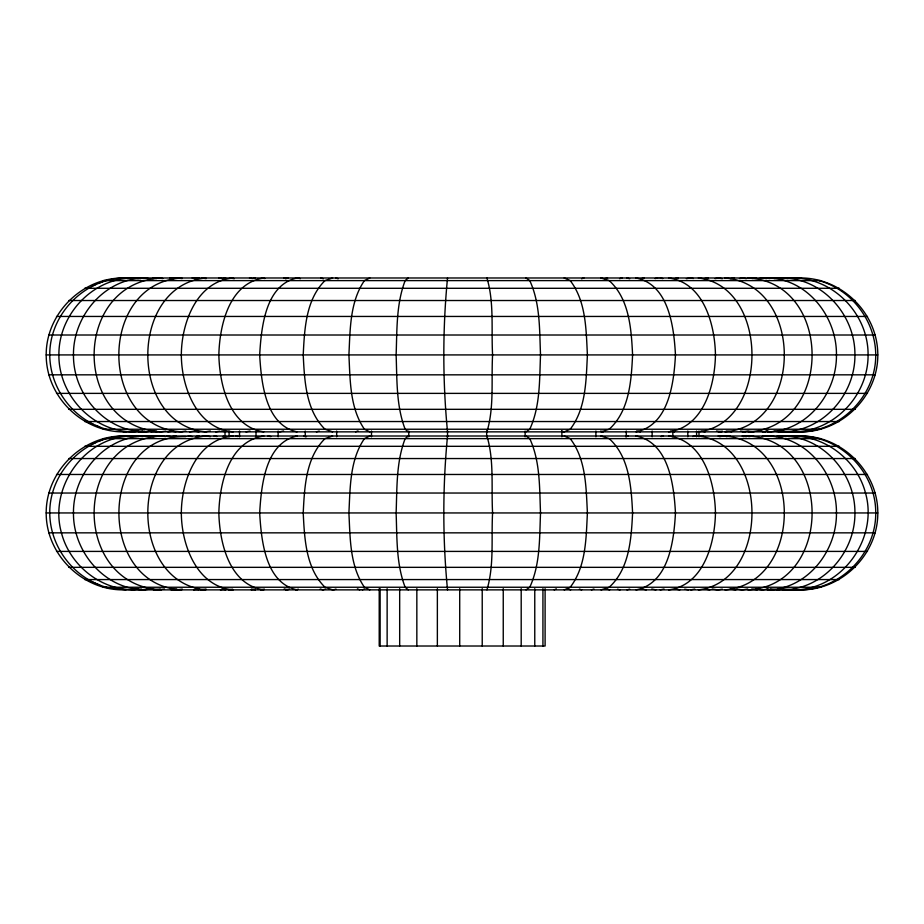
<?xml version="1.0" encoding="UTF-8"?>
<svg xmlns="http://www.w3.org/2000/svg" width="924" height="924" viewBox="0 0 924 924"><rect width="100%" height="100%" fill="white"/><g stroke="black" fill="none" stroke-linecap="round" stroke-linejoin="round"><path stroke-width="1.39" d="M126.022 431.854C83.495 433.356 46.108 397.516 46.2 354.92C45.946 313.744 81.947 277.731 123.123 277.985L800.877 277.985M46.2 512.947C45.946 471.771 81.947 435.747 123.123 436.012L800.877 436.012C842.053 435.747 878.054 471.771 877.8 512.947C878.054 554.111 842.053 590.136 800.877 589.87L123.123 589.87C81.947 590.136 45.946 554.111 46.2 512.947L877.8 512.947M123.123 431.854L800.877 431.854C842.053 432.109 878.054 396.096 877.8 354.92C877.892 312.312 840.505 276.484 797.978 277.985M447.528 277.985C442.596 328.794 442.596 381.046 447.528 431.854M447.528 436.012C442.596 486.809 442.596 539.073 447.528 589.87M486.925 431.854C494.317 407.322 491.175 380.365 492.584 354.92C491.175 329.475 494.317 302.506 486.925 277.985M486.925 589.87C494.317 565.349 491.175 538.392 492.584 512.947C491.175 487.491 494.317 460.533 486.925 436.012M408.316 277.985L405.151 280.607C396.119 304.146 397.089 330.099 396.119 354.92C397.089 379.729 396.119 405.694 405.151 429.233L408.316 431.854M408.316 436.012L405.151 438.634C396.119 462.162 397.089 488.126 396.119 512.947C397.089 537.756 396.119 563.721 405.151 587.248L408.316 589.87M525.999 431.854L529.764 429.233C540.401 406.179 539.443 379.764 540.528 354.92C539.443 330.076 540.401 303.661 529.764 280.607L525.999 277.985M525.999 589.87L529.764 587.248C540.401 564.194 539.443 537.791 540.528 512.947C539.443 488.091 540.401 461.688 529.764 438.634L525.999 436.012M369.819 277.985L364.414 280.607C349.699 302.09 350.219 329.891 348.902 354.92C350.219 379.937 349.699 407.75 364.414 429.233L369.819 431.854M369.819 436.012L364.414 438.634C349.699 460.117 350.219 487.918 348.902 512.947C350.219 537.964 349.699 565.765 364.414 587.248L369.819 589.87M554.181 589.87L556.34 588.831M564.206 431.854L570.212 429.233C586.243 408.373 586.059 380.041 587.41 354.92C586.059 329.799 586.243 301.467 570.212 280.607L564.206 277.985M564.206 589.87L570.212 587.248C586.243 566.4 586.059 538.068 587.41 512.947C586.059 487.814 586.243 459.494 570.212 438.634L564.206 436.012M91.811 286.094L95.761 284.453M98.406 283.356L105.001 280.607M91.811 444.121L95.761 442.469M98.406 441.372L105.001 438.634M362.312 589.87L364.587 588.934M355.601 431.854L358.027 430.907M332.582 277.985L324.982 280.607C305.694 299.699 304.539 329.406 303.211 354.92C304.539 380.434 305.694 410.141 324.982 429.233L332.582 431.854M332.582 436.012L324.982 438.634C305.694 457.715 304.539 487.433 303.211 512.947C304.539 538.449 305.694 568.168 324.982 587.248L332.582 589.87M591.418 589.87L593.947 589.004M581.566 278.771L583.887 277.985M601.027 431.854L609.193 429.233C629.521 410.776 631.288 380.619 632.594 354.92C631.288 329.221 629.521 299.064 609.193 280.607L601.027 277.985M333.576 589.87L336.024 589.085M601.027 589.87L609.193 587.248C629.521 568.803 631.288 538.634 632.594 512.947C631.288 487.248 629.521 457.08 609.193 438.634L601.027 436.012M322.822 589.87L325.467 589.085M604.781 278.771L607.553 277.985M316.447 431.854L319.219 431.069M297.089 277.985C265.061 284.858 261.284 328.274 259.667 354.92C261.284 381.566 265.061 424.982 297.089 431.854M297.089 436.012C265.061 442.873 261.284 486.29 259.667 512.947C261.284 539.593 265.061 583.009 297.089 589.87M626.911 589.87L629.671 589.119M285.47 278.644L288.022 277.985M619.565 278.655L622.175 277.985M635.978 431.854C669.022 425.398 673.931 382.478 675.467 354.92C673.931 327.362 669.022 284.442 635.978 277.985M635.978 589.87C669.022 583.425 673.931 540.505 675.467 512.947C673.931 485.377 669.022 442.457 635.978 436.012M625.606 436.682L628.32 436.012M295.68 589.87L298.394 589.2M285.62 589.87L289.397 588.992M263.837 277.985C229.129 283.102 219.565 325.294 218.849 354.92C219.565 384.546 229.129 426.738 263.837 431.854M641.718 278.574L644.317 277.985M279.683 431.854L283.587 430.965M263.837 436.012C229.129 441.118 219.565 483.321 218.849 512.947C219.565 542.573 229.129 584.765 263.837 589.87M660.163 589.87L664.044 589.004M252.737 278.574L255.44 277.985M668.56 431.854C703.822 427.315 714.922 385.146 715.453 354.92C714.922 324.694 703.822 282.513 668.56 277.985M668.56 589.87C703.822 585.342 714.922 543.162 715.453 512.947C714.922 482.721 703.822 440.54 668.56 436.012M655.047 278.574L657.842 277.985M660.937 436.532L663.49 436.012M260.51 589.87L264.345 589.085M251.305 589.87L255.324 589.085M233.252 277.985C196.697 281.173 181.427 323.019 181.335 354.92C181.427 386.809 196.697 428.667 233.252 431.854M233.252 436.012C196.697 439.189 181.427 481.046 181.335 512.947C181.427 544.837 196.697 586.694 233.252 589.87M690.748 589.87L694.779 589.085M675.34 278.505L678.089 277.985M245.911 431.854L250.023 431.069M222.857 278.505L225.641 277.985M222.857 436.532L225.641 436.012M698.359 431.854C769.819 423.596 769.819 286.244 698.359 277.985M698.359 589.87C769.819 581.612 769.819 444.271 698.359 436.012M686.382 278.69L690.297 277.985M692.688 436.486L695.356 436.012M228.644 589.87L232.64 589.166M205.775 277.985C128.505 285.343 128.505 424.497 205.775 431.854M205.775 436.012C128.505 443.37 128.505 582.513 205.775 589.87M718.225 431.854L722.337 431.138M718.225 589.87L722.337 589.154M194.825 278.702L199.041 277.985M196.234 436.486L199.041 436.012M724.959 431.854C804.076 425.283 804.076 284.557 724.959 277.985M700.785 436.486L703.545 436.012M220.455 589.87L224.601 589.166M724.959 589.87C804.076 583.31 804.076 442.573 724.959 436.012M704.088 278.69L708.315 277.985M215.685 431.854L219.912 431.15M181.751 277.985C97.886 282.628 97.886 427.211 181.751 431.854M714.991 278.632L718.999 277.985M205.001 431.854L210.337 431M742.249 431.854L747.735 430.977M747.735 589.004L742.249 589.87L736.902 589.085M719.311 436.648L723.388 436.012M200.612 589.87L206.04 589.015M171.795 278.644L175.999 277.985M171.795 436.659L175.999 436.012M748.001 431.854C833.436 427.824 833.436 282.016 748.001 277.985M748.001 589.87C833.436 585.851 833.448 440.032 748.001 436.012M726.241 436.648L730.422 436.012M193.578 589.87L199.157 589.015M730.237 278.632L734.488 277.985M189.512 431.854L195.172 431M161.515 277.985C71.668 282.328 71.668 427.512 161.515 431.854M161.515 436.012C71.668 440.355 71.668 585.527 161.515 589.87M762.485 431.854L767.913 431.046M762.485 589.87L767.913 589.062M152.679 278.586L156.814 277.985M739.466 278.574L743.485 277.985M180.515 431.854L185.874 431.069M152.679 436.613L156.814 436.012M767.186 431.854C807.126 431.531 836.948 393.185 836.451 354.92C836.948 316.655 807.126 278.309 767.186 277.985M767.186 589.87C807.126 589.547 836.948 551.212 836.451 512.947C836.948 474.67 807.126 436.336 767.186 436.012M743.058 436.602L747.123 436.012M176.877 589.87L182.305 589.085M145.345 277.985C104.978 278.078 73.019 315.662 73.47 354.92C73.019 394.178 104.978 431.762 145.345 431.854M145.345 436.012C104.978 436.093 73.019 473.689 73.47 512.947C73.019 552.194 104.978 589.789 145.345 589.87M778.655 431.854L783.968 431.104M748.74 436.602L752.898 436.012M171.102 589.87L176.646 589.085M778.655 589.87L783.968 589.119M137.734 278.551L141.765 277.985M751.986 278.574L756.19 277.985M167.81 431.854L173.412 431.069M137.734 436.567L141.765 436.012M782.235 431.854C822.73 431.831 855.347 394.49 854.919 354.92C855.347 315.35 822.73 278.008 782.235 277.985M782.235 589.87C822.73 589.847 855.347 552.506 854.919 512.947C855.347 473.377 822.73 436.036 782.235 436.012M133.46 277.985C92.666 277.87 58.524 314.634 58.893 354.92C58.524 395.206 92.666 431.97 133.46 431.854M759.378 278.528L763.351 277.985M160.649 431.854L165.95 431.127M133.46 436.012C85.031 435.458 48.498 487.017 61.434 532.848C70.363 567.532 105.498 594.051 141.591 589.027M790.54 431.854L796.049 431.104M762.173 436.555L766.181 436.012M157.819 589.87L164.507 588.969M790.54 589.87L796.049 589.119M126.888 278.551L131.046 277.985M126.888 436.567L131.046 436.012M792.954 431.854C833.841 432.005 868.421 395.414 868.075 354.92C868.479 313.502 832.328 276.542 790.54 277.985M770.604 436.012L762.485 436.012M153.396 589.87L160.187 588.969M792.954 589.87C841.452 590.505 878.574 539.096 865.511 493.035C856.433 458.027 821.286 432.501 785.077 436.509M126.022 277.985C84.95 277.766 49.469 313.998 49.757 354.92C49.942 388.773 73.597 420.166 106.283 429.233M768.964 278.528L773.065 277.985M150.935 431.854L156.41 431.127M126.022 436.012C84.95 435.793 49.469 472.014 49.757 512.947C49.942 546.789 73.597 578.193 106.283 587.248M797.978 431.854C839.546 432.732 876.044 396.408 875.733 354.92C875.548 320.998 851.743 289.639 818.999 280.607M797.978 589.87C839.546 590.759 876.044 554.435 875.733 512.947C876.044 471.448 839.546 435.123 797.978 436.012M774.093 278.528L778.262 277.985M145.738 431.854L151.305 431.127L156.814 431.854M776.044 436.555L780.249 436.012M143.751 589.87L150.751 588.969M780.572 278.528L784.822 277.985M139.178 431.854L144.849 431.127M778.99 436.555L783.229 436.012M140.771 589.87L147.828 588.969M782.663 278.655L791.291 277.985M132.71 431.854L142.677 431.011M786.959 278.655L792.342 277.985M131.658 431.854L138.392 431.011M788.495 436.509L792.549 436.012M131.451 589.87L138.196 589.027M103.211 280.607L820.789 280.607M84.662 288.288L839.339 288.288M68.734 300.519L855.266 300.519M56.503 316.447L867.497 316.447M48.822 335.008L875.178 335.008M46.2 354.92L877.8 354.92M48.822 374.832L875.178 374.832M56.503 393.381L867.497 393.381M68.734 409.32L855.266 409.32M84.662 421.54L839.339 421.54M103.211 429.233L820.789 429.233M103.211 438.634L820.789 438.634M84.662 446.315L839.339 446.315M68.734 458.547L855.266 458.547M56.503 474.474L867.497 474.474M48.822 493.035L875.178 493.035M48.822 532.848L875.178 532.848M56.503 551.409L867.497 551.409M68.734 567.336L855.266 567.336M84.662 579.567L839.339 579.567M103.211 587.248L820.789 587.248M131.497 277.985L140.61 278.655M782.062 431.011L792.503 431.854M131.751 436.012L136.544 436.509M784.765 589.027L792.249 589.87M136.417 436.012L142.931 436.555M778.227 588.969L787.583 589.87M140.217 277.985L144.467 278.528M778.124 431.127L783.783 431.854M144.398 277.985L148.591 278.528M774.012 431.127L779.602 431.854M146.442 436.012L150.6 436.555M770.628 588.969L777.558 589.87M150.15 436.012L154.262 436.555M767.001 588.969L773.85 589.87M105.001 587.248L126.022 589.87M152.564 277.985L156.641 278.528M765.996 431.127L771.436 431.854M158.755 277.985L162.751 278.528M759.921 431.127L765.245 431.854M161.631 436.012L165.592 436.555M755.763 588.969L762.369 589.87M136.394 431.104L141.765 431.854M166.736 436.012L170.952 436.602M751.639 589.085L757.264 589.87M136.394 589.119L141.765 589.87M778.655 277.985L782.64 278.551M169.981 277.985L174.151 278.574M748.452 431.069L754.019 431.854M778.655 436.012L782.64 436.567M178.078 277.985L182.132 278.574M740.517 431.069L745.922 431.854M151.305 589.062L156.814 589.87M185.77 436.602C98.764 434.188 95.934 585.585 181.751 589.87M762.485 277.985L766.562 278.586M188.184 436.012L192.446 436.648M730.133 589.015L735.816 589.87M192.204 277.985L196.408 278.632M726.195 431L731.796 431.854M170.397 430.977L175.999 431.854M170.397 589.004L175.999 589.87M202.067 277.985L206.121 278.632M742.249 277.985L746.373 278.644M716.527 431L721.933 431.854M742.249 436.012L746.373 436.659M206.491 436.012L210.476 436.648M712.196 589.015L717.509 589.87M214.114 436.012L216.955 436.486M705.636 589.166L709.886 589.87M218.849 277.985L223.019 278.69M700.981 431.15L705.151 431.854M194.825 431.138L199.041 431.854M194.825 589.154L199.041 589.87M718.225 277.985L722.337 278.702M718.225 436.012L720.963 436.486M230.319 277.985L234.292 278.69M235.412 436.012L238.011 436.486M684.696 589.166L688.588 589.87M221.471 431.069L225.641 431.854M675.721 589.085L679.868 589.87M221.471 589.085L225.641 589.87M249.492 277.985L252.194 278.505M670.466 431.069L674.508 431.854M690.748 277.985L693.427 278.505M262.381 277.985L264.922 278.505M268.064 436.012L270.836 436.602M651.778 588.992L655.936 589.87M251.397 589.004L255.44 589.87M642.342 588.992L646.292 589.87M660.163 277.985L662.751 278.574M283.622 277.985L286.174 278.574M636.555 430.965L640.378 431.854M297.724 277.985L300.404 278.655M284.199 588.888L288.022 589.87M303.892 436.012L306.479 436.682M617.521 589.2L620.108 589.87M626.911 277.985L629.671 278.736M607.264 589.2L609.678 589.87M320.674 277.985L323.377 278.771M600.623 431.069L603.326 431.854M320.247 589.004L322.973 589.87M335.758 277.985L338.161 278.771M579.406 589.085L581.681 589.87M568.156 588.934L570.639 589.87M561.607 430.907L563.94 431.854M86.533 421.54L93.128 424.289M95.761 425.387L99.723 427.038M86.533 579.567L99.723 585.054M357.392 588.831L359.794 589.87M698.983 431.046L698.983 436.821M696.592 431.046L696.592 436.821M687.803 431.046L687.803 436.821M672.845 431.046L672.845 436.821M652.148 431.046L652.148 436.821M626.264 431.046L626.264 436.821M595.899 431.046L595.899 436.821M561.873 431.046L561.873 436.821M545.102 588.657L545.102 646.015L379.21 646.015L379.21 588.657M542.931 588.657L542.931 646.015M534.765 588.657L534.765 646.015M525.132 431.046L525.132 436.821M521.194 588.657L521.194 646.015M503.245 588.657L503.245 646.015M486.659 431.046L486.659 436.821M482.224 588.657L482.224 646.015M459.713 588.657L459.713 646.015M447.528 431.046L447.528 436.821M437.364 588.657L437.364 646.015M416.839 588.657L416.839 646.015M408.778 431.046L408.778 436.821M399.676 588.657L399.676 646.015M387.133 588.657L387.133 646.015M380.134 588.657L380.134 646.015M371.494 431.046L371.494 436.821M336.659 431.046L336.659 436.821M305.255 431.046L305.255 436.821M278.136 431.046L278.136 436.821M256.017 431.046L256.017 436.821M239.524 431.046L239.524 436.821M229.094 431.046L229.094 436.821M225.017 431.046L225.017 436.821"/></g></svg>
